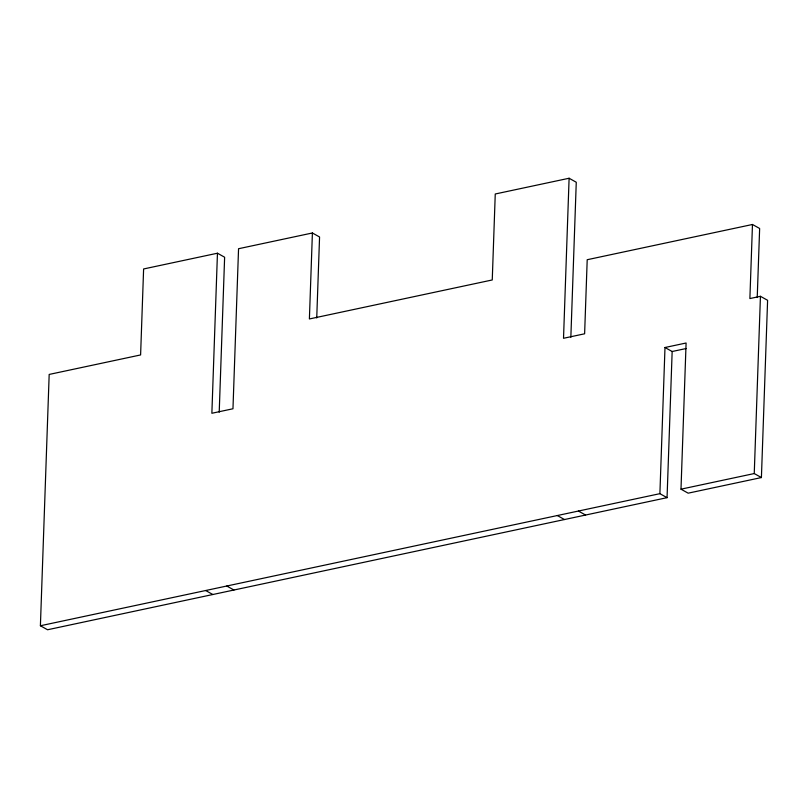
<?xml version="1.0" encoding="UTF-8"?>
<svg xmlns="http://www.w3.org/2000/svg" width="808" height="808" viewBox="0 0 808 808"><rect width="100%" height="100%" fill="white"/><g stroke="black" fill="none" stroke-linecap="round" stroke-linejoin="round"><path stroke-width="1.21" d="M667.055 497.667L659.894 493.668L664.994 347.511L672.155 351.51L667.055 497.667L47.561 629.755L40.4 625.756L49.177 374.437L140.602 354.944L143.612 268.963L217.453 253.217L224.624 257.227L219.21 412.231M217.453 253.217L211.868 413.272L232.967 408.767L238.552 248.723L312.403 232.977L319.564 236.976L316.736 317.968M312.403 232.977L309.393 318.958L492.254 279.962L495.254 193.991L569.105 178.245L576.266 182.244L570.852 337.249M569.105 178.245L563.519 338.289L584.618 333.795L587.204 259.721L752.47 224.483L759.641 228.482L757.227 297.536M752.47 224.483L749.885 298.556L760.439 296.304L767.6 300.303L761.409 477.558L688.153 493.173L680.992 489.173L686.093 343.006L664.994 347.511M761.409 477.558L754.248 473.549L760.439 296.304M672.155 351.51L686.224 348.511M40.4 625.756L659.894 493.668M680.992 489.173L754.248 473.549M578.427 511.04L585.588 515.039M557.328 515.534L564.489 519.544M226.775 586.022L233.936 590.022M205.676 590.517L212.837 594.516"/></g></svg>
